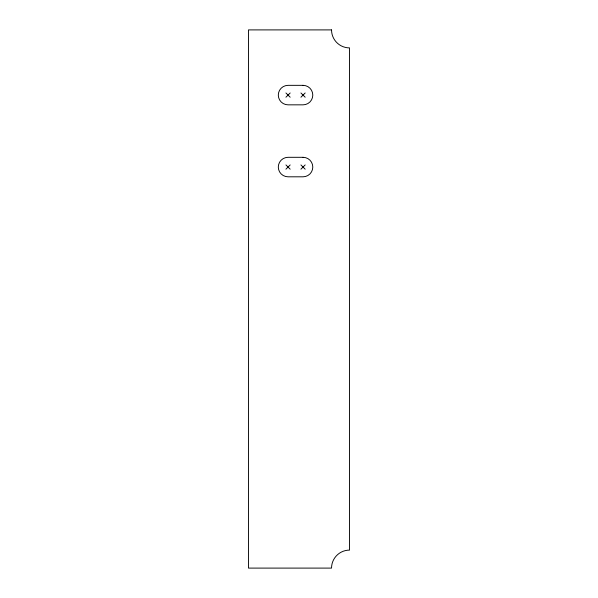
<?xml version="1.0" encoding="UTF-8"?>
<svg xmlns="http://www.w3.org/2000/svg" width="598" height="598" viewBox="0 0 598 598"><rect width="100%" height="100%" fill="white"/><g stroke="black" fill="none" stroke-linecap="round" stroke-linejoin="round"><path stroke-width="0.9" d="M285.934 97.212L290.172 92.974M300.929 97.212L305.167 92.974M285.934 169.182L290.172 164.936M300.929 169.182L305.167 164.936M300.929 92.974L305.167 97.212M285.934 92.974L290.172 97.212M300.929 164.936L305.167 169.182M285.934 164.936L290.172 169.182M331.539 29.9L248.469 29.9L248.469 568.1L331.539 568.1A17.992 17.992 0 0 1 349.531 550.108L349.531 47.892A17.992 17.992 0 0 1 331.539 29.9M303.051 85.342L288.057 85.342A9.747 9.747 0 0 0 278.309 95.089A9.747 9.747 0 0 0 288.057 104.837L303.051 104.837A9.747 9.747 0 0 0 312.791 95.089A9.747 9.747 0 0 0 303.051 85.342M303.051 157.311L288.057 157.311A9.747 9.747 0 0 0 278.309 167.059A9.747 9.747 0 0 0 288.057 176.806L303.051 176.806A9.747 9.747 0 0 0 312.791 167.059A9.747 9.747 0 0 0 303.051 157.311"/></g></svg>
